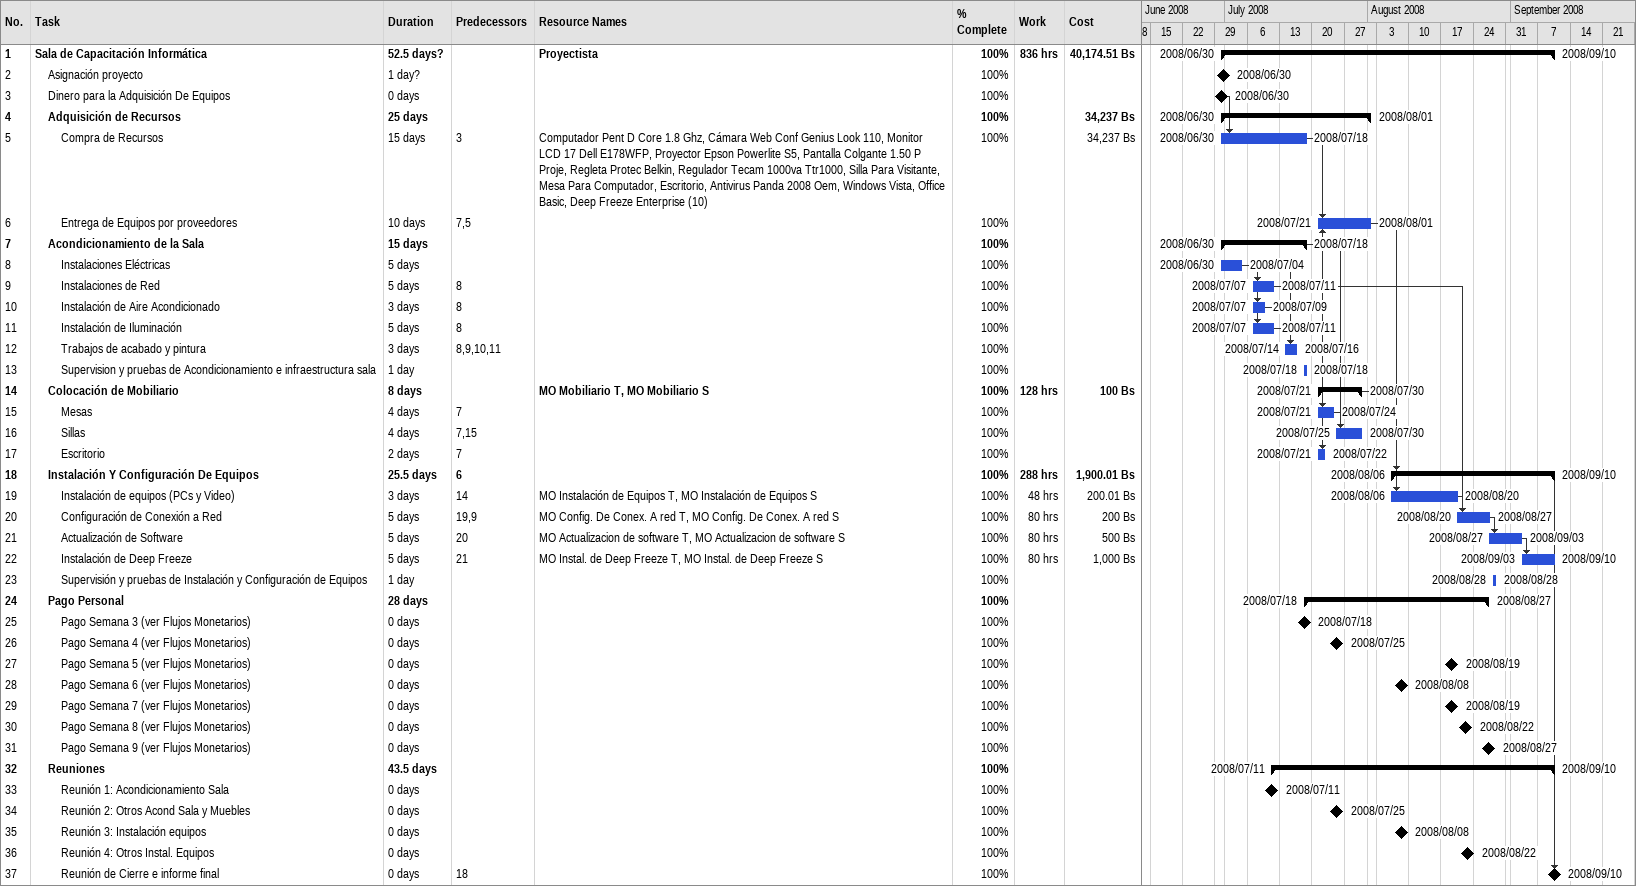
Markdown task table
| ID | Level | Task | Duration | Start | Finish | Predecessors | Resources | % complete | Work (h) | Cost (Bs) |
|---|---|---|---|---|---|---|---|---|---|---|
| 1 | 1 | **Sala de Capacitación Informática** | 52.5d? | 2008-06-30 | 2008-09-10 |  | Proyectista | 100 | 836 | 40174.51 |
| 2 | 2 | Asignación proyecto | 1d? | 2008-06-30 | 2008-06-30 |  |  | 100 |  |  |
| 3 | 2 | Dinero para la Adquisición De Equipos | 0d | 2008-06-30 | 2008-06-30 |  |  | 100 |  |  |
| 4 | 2 | **Adquisición de Recursos** | 25d | 2008-06-30 | 2008-08-01 |  |  | 100 |  | 34237 |
| 5 | 3 | Compra de Recursos | 15d | 2008-06-30 | 2008-07-18 | 3 | Computador Pent D Core 1.8 Ghz, Cámara Web Conf Genius Look 110, Monitor LCD 17 Dell E178WFP, Proyector Epson Powerlite S5, Pantalla Colgante 1.50 P Proje, Regleta Protec Belkin, Regulador Tecam 1000va Ttr1000, Silla Para Visitante, Mesa Para Computador, Escritorio, Antivirus Panda 2008 Oem, Windows Vista, Office Basic, Deep Freeze Enterprise (10) | 100 |  | 34237 |
| 6 | 3 | Entrega de Equipos por proveedores | 10d | 2008-07-21 | 2008-08-01 | 7, 5 |  | 100 |  |  |
| 7 | 2 | **Acondicionamiento de la Sala** | 15d | 2008-06-30 | 2008-07-18 |  |  | 100 |  |  |
| 8 | 3 | Instalaciones Eléctricas | 5d | 2008-06-30 | 2008-07-04 |  |  | 100 |  |  |
| 9 | 3 | Instalaciones de Red | 5d | 2008-07-07 | 2008-07-11 | 8 |  | 100 |  |  |
| 10 | 3 | Instalación de Aire Acondicionado | 3d | 2008-07-07 | 2008-07-09 | 8 |  | 100 |  |  |
| 11 | 3 | Instalación de Iluminación | 5d | 2008-07-07 | 2008-07-11 | 8 |  | 100 |  |  |
| 12 | 3 | Trabajos de acabado y pintura | 3d | 2008-07-14 | 2008-07-16 | 8, 9, 10, 11 |  | 100 |  |  |
| 13 | 3 | Supervision y pruebas de Acondicionamiento e infraestructura sala | 1d | 2008-07-18 | 2008-07-18 |  |  | 100 |  |  |
| 14 | 2 | **Colocación de Mobiliario** | 8d | 2008-07-21 | 2008-07-30 |  | MO Mobiliario T, MO Mobiliario S | 100 | 128 | 100 |
| 15 | 3 | Mesas | 4d | 2008-07-21 | 2008-07-24 | 7 |  | 100 |  |  |
| 16 | 3 | Sillas | 4d | 2008-07-25 | 2008-07-30 | 7, 15 |  | 100 |  |  |
| 17 | 3 | Escritorio | 2d | 2008-07-21 | 2008-07-22 | 7 |  | 100 |  |  |
| 18 | 2 | **Instalación Y Configuración De Equipos** | 25.5d | 2008-08-06 | 2008-09-10 | 6 |  | 100 | 288 | 1900.01 |
| 19 | 3 | Instalación de equipos (PCs y Video) | 3d | 2008-08-06 | 2008-08-20 | 14 | MO Instalación de Equipos T, MO Instalación de Equipos S | 100 | 48 | 200.01 |
| 20 | 3 | Configuración de Conexión a Red | 5d | 2008-08-20 | 2008-08-27 | 19, 9 | MO Config. De Conex. A red T, MO Config. De Conex. A red S | 100 | 80 | 200 |
| 21 | 3 | Actualización de Software | 5d | 2008-08-27 | 2008-09-03 | 20 | MO Actualizacion de software T, MO Actualizacion de software S | 100 | 80 | 500 |
| 22 | 3 | Instalación de Deep Freeze | 5d | 2008-09-03 | 2008-09-10 | 21 | MO Instal. de Deep Freeze T, MO Instal. de Deep Freeze S | 100 | 80 | 1000 |
| 23 | 3 | Supervisión y pruebas de Instalación y Configuración de Equipos | 1d | 2008-08-28 | 2008-08-28 |  |  | 100 |  |  |
| 24 | 2 | **Pago Personal** | 28d | 2008-07-18 | 2008-08-27 |  |  | 100 |  |  |
| 25 | 3 | Pago Semana 3 (ver Flujos Monetarios) | 0d | 2008-07-18 | 2008-07-18 |  |  | 100 |  |  |
| 26 | 3 | Pago Semana 4 (ver Flujos Monetarios) | 0d | 2008-07-25 | 2008-07-25 |  |  | 100 |  |  |
| 27 | 3 | Pago Semana 5 (ver Flujos Monetarios) | 0d | 2008-08-19 | 2008-08-19 |  |  | 100 |  |  |
| 28 | 3 | Pago Semana 6 (ver Flujos Monetarios) | 0d | 2008-08-08 | 2008-08-08 |  |  | 100 |  |  |
| 29 | 3 | Pago Semana 7 (ver Flujos Monetarios) | 0d | 2008-08-19 | 2008-08-19 |  |  | 100 |  |  |
| 30 | 3 | Pago Semana 8 (ver Flujos Monetarios) | 0d | 2008-08-22 | 2008-08-22 |  |  | 100 |  |  |
| 31 | 3 | Pago Semana 9 (ver Flujos Monetarios) | 0d | 2008-08-27 | 2008-08-27 |  |  | 100 |  |  |
| 32 | 2 | **Reuniones** | 43.5d | 2008-07-11 | 2008-09-10 |  |  | 100 |  |  |
| 33 | 3 | Reunión 1: Acondicionamiento Sala | 0d | 2008-07-11 | 2008-07-11 |  |  | 100 |  |  |
| 34 | 3 | Reunión 2: Otros Acond Sala y Muebles | 0d | 2008-07-25 | 2008-07-25 |  |  | 100 |  |  |
| 35 | 3 | Reunión 3: Instalación equipos | 0d | 2008-08-08 | 2008-08-08 |  |  | 100 |  |  |
| 36 | 3 | Reunión 4: Otros Instal. Equipos | 0d | 2008-08-22 | 2008-08-22 |  |  | 100 |  |  |
| 37 | 3 | Reunión de Cierre e informe final | 0d | 2008-09-10 | 2008-09-10 | 18 |  | 100 |  |  |
